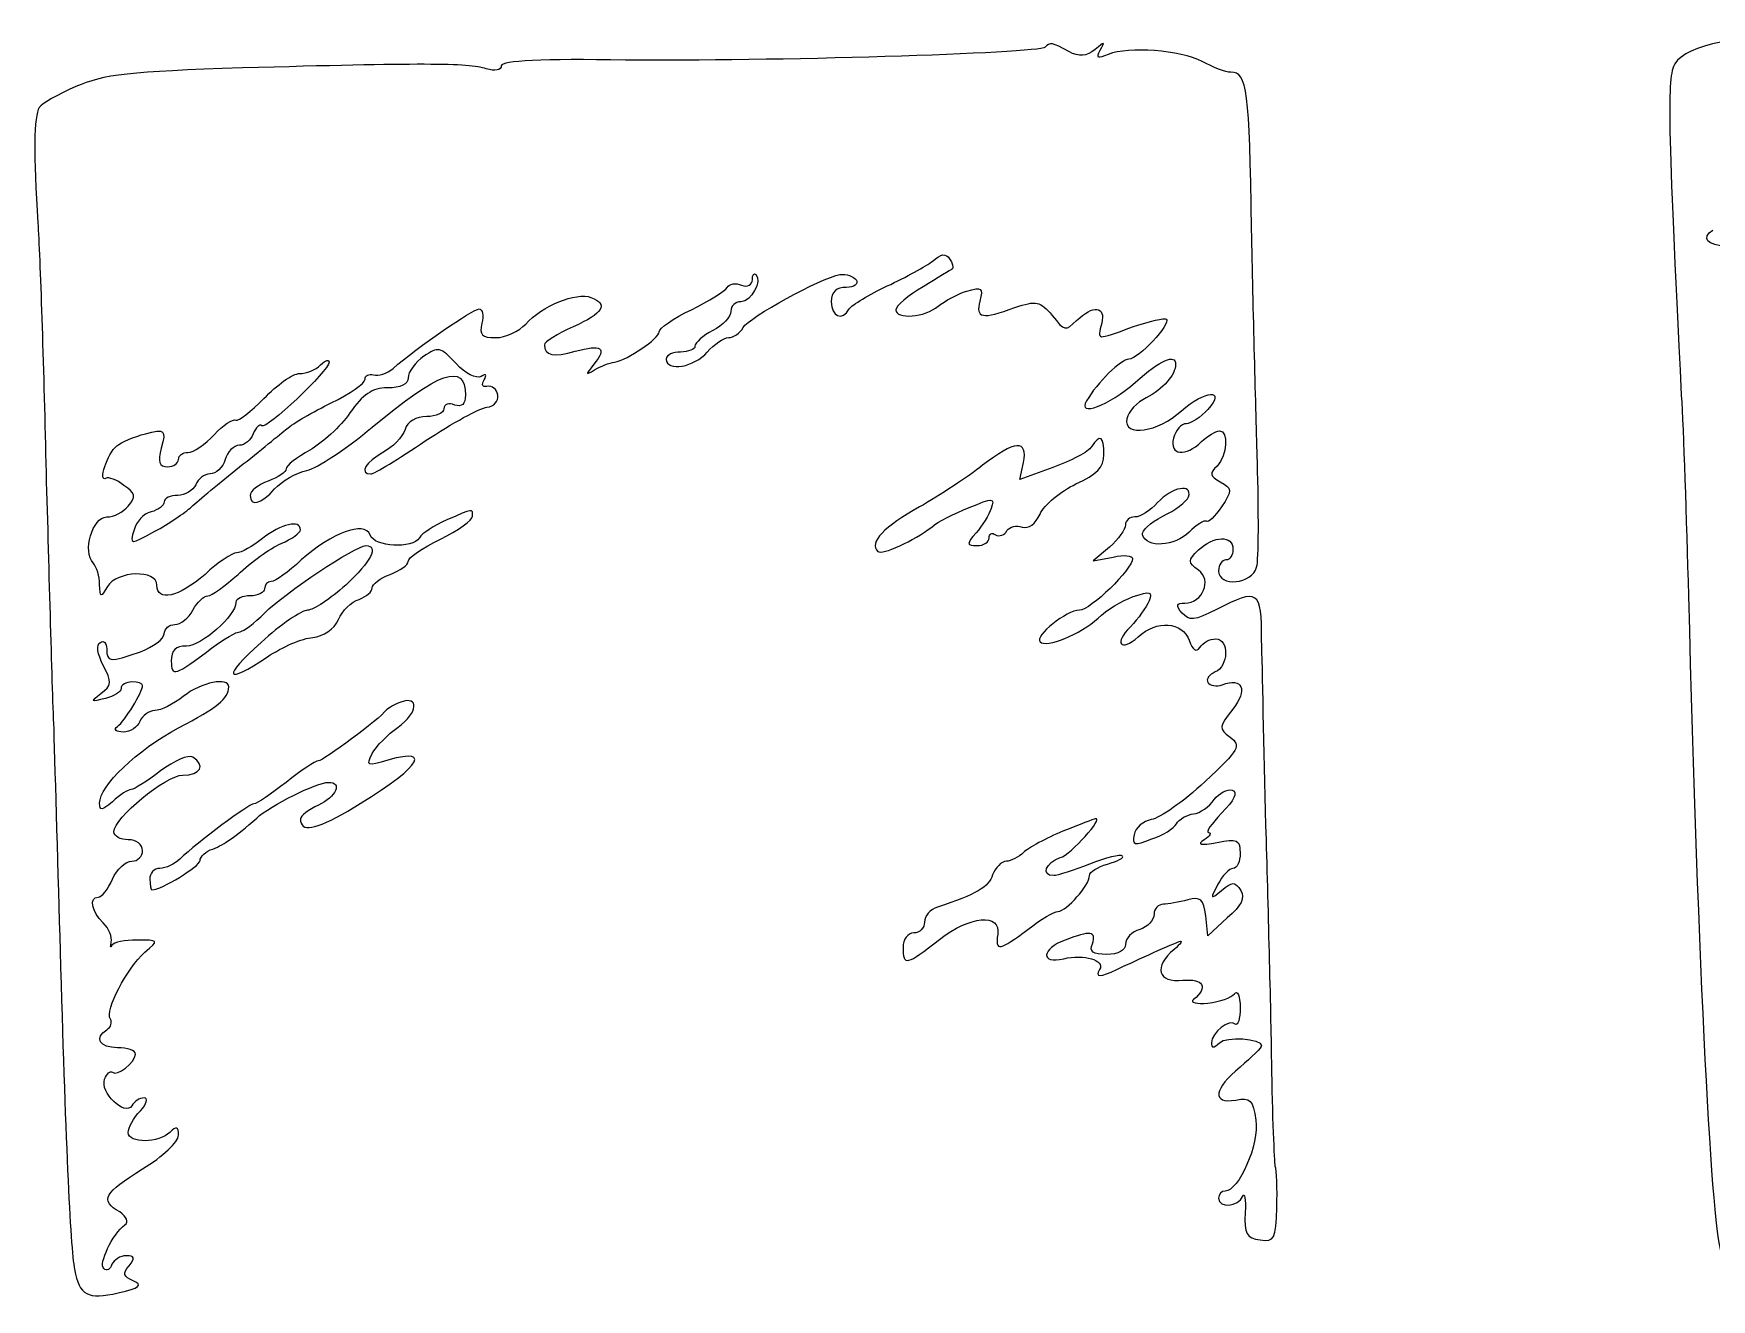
# Model space of a CAD drawing. Extents: x 0 to 69.4, y 0 to 30.3.
# Drawn here: x 38.749 to 42.81, y 8.001 to 11.065 of the extents above; entities that cross this region are included whole.
import ezdxf

# ---------------------------------------------------------------- set-up
doc = ezdxf.new("R2010")
doc.units = 0
doc.header["$MEASUREMENT"] = 0
doc.layers.get('0').update_dxf_attribs({"linetype": 'CONTINUOUS'})

msp = doc.modelspace()

# ---------------------------------------------------------------- linework, layer by layer
at = {"color": 0, "linetype": 'CONTINUOUS'}
for p, q in [((41.1972, 11.0317), (41.1972, 11.0317)), ((39.6939, 10.2835), (39.6939, 10.2835)), ((41.31, 10.0648), (41.31, 10.0648)), ((41.1364, 9.98497), (41.1451, 10.0266)), ((41.2163, 10.0145), (41.1364, 9.98497)), ((39.7494, 9.88775), (39.7494, 9.88775)), ((41.3535, 9.82178), (41.3135, 9.78879)), ((41.3135, 9.78879), (41.3621, 9.79747)), ((39.6383, 9.44683), (39.6383, 9.44683)), ((41.2406, 9.13439), (41.2406, 9.13439)), ((41.5913, 8.88092), (41.586, 8.92953)), ((41.6381, 8.92432), (41.5913, 8.88092))]:
    msp.add_line(p, q, dxfattribs=at)
for points in [[(41.3308, 11.0248), (41.3431, 11.0456), (41.3413, 11.0456), (41.3187, 11.0265)], [(43.0407, 11.056), (42.8844, 11.0647), (42.749, 11.0369), (42.7212, 10.9918)], [(40.1817, 11.0005), (39.9821, 11.004), (39.8814, 10.9987), (39.8814, 10.9866)], [(41.1972, 11.0317), (41.1833, 11.0161), (40.5185, 10.997), (40.1817, 11.0005)], [(41.2544, 11.0213), (41.2146, 11.0439), (41.2093, 11.0439), (41.1972, 11.0317)], [(41.3187, 11.0265), (41.2961, 11.0092), (41.2806, 11.0074), (41.2544, 11.0213)], [(41.35, 11.0144), (41.3239, 11.0022), (41.3204, 11.0057), (41.3308, 11.0248)], [(41.5774, 10.997), (41.5236, 11.0248), (41.4003, 11.0335), (41.35, 11.0144)], [(39.2547, 10.9814), (38.9821, 10.9727), (38.9179, 10.9658), (38.8519, 10.9362)], [(39.8449, 10.9797), (39.8015, 10.9935), (39.6851, 10.9935), (39.2547, 10.9814)], [(39.8814, 10.9866), (39.8814, 10.9762), (39.8657, 10.9727), (39.8449, 10.9797)], [(41.6468, 10.971), (41.6346, 10.971), (41.6033, 10.9831), (41.5774, 10.997)], [(41.6971, 10.5908), (41.6919, 10.9276), (41.6867, 10.971), (41.6468, 10.971)], [(42.7212, 10.9918), (42.7022, 10.9588), (42.7039, 10.8529), (42.7369, 10.1898)], [(38.8519, 10.9362), (38.8068, 10.9172), (38.7686, 10.8946), (38.7633, 10.8859)], [(38.7633, 10.8859), (38.7494, 10.8651), (38.7494, 10.7713), (38.7599, 10.6064)], [(38.7599, 10.6064), (38.7651, 10.5248), (38.7737, 10.2644), (38.779, 10.0249)], [(41.711, 10.0284), (41.7075, 10.1499), (41.7006, 10.4033), (41.6971, 10.5908)], [(42.8481, 10.5492), (42.7994, 10.5526), (42.7837, 10.57), (42.8133, 10.5891)], [(40.9264, 10.5144), (40.9454, 10.5318), (40.9576, 10.5335), (40.9663, 10.5196)], [(40.9663, 10.5196), (40.9732, 10.5092), (40.975, 10.4988), (40.9732, 10.4953)], [(40.4976, 10.4814), (40.5132, 10.4658), (40.4854, 10.4155), (40.4611, 10.4155)], [(40.4664, 10.353), (40.4819, 10.379), (40.6538, 10.4728), (40.7007, 10.4814)], [(40.4889, 10.4693), (40.4889, 10.4814), (40.4924, 10.4867), (40.4976, 10.4814)], [(40.7007, 10.4814), (40.7163, 10.4832), (40.7336, 10.478), (40.7406, 10.4676)], [(40.8153, 10.4537), (40.8604, 10.4745), (40.909, 10.5023), (40.9264, 10.5144)], [(40.9732, 10.4953), (40.9697, 10.4936), (40.9368, 10.4728), (40.9021, 10.4519)], [(39.9404, 10.3617), (39.9786, 10.4051), (40.0636, 10.4398), (40.0983, 10.4259)], [(40.3414, 10.3964), (40.3831, 10.4172), (40.4229, 10.4415), (40.4282, 10.4502)], [(40.4282, 10.4502), (40.4333, 10.4589), (40.449, 10.4623), (40.4629, 10.4554)], [(40.4629, 10.4554), (40.4768, 10.4502), (40.4889, 10.4571), (40.4889, 10.4693)], [(40.7163, 10.4502), (40.6919, 10.4502), (40.6799, 10.4398), (40.6799, 10.4155)], [(40.7406, 10.4676), (40.7458, 10.4589), (40.7354, 10.4502), (40.7163, 10.4502)], [(40.7232, 10.3981), (40.7301, 10.4085), (40.7718, 10.4328), (40.8153, 10.4537)], [(40.9021, 10.4519), (40.8656, 10.4311), (40.8361, 10.4051), (40.8361, 10.3964)], [(40.9385, 10.4051), (40.9542, 10.4172), (40.9854, 10.4346), (41.0079, 10.4415)], [(41.0079, 10.4415), (41.0444, 10.4519), (41.0479, 10.4502), (41.0392, 10.4172)], [(39.6193, 10.254), (39.6782, 10.3061), (39.8136, 10.3981), (39.8275, 10.3981)], [(39.8275, 10.3981), (39.8362, 10.3981), (39.8397, 10.3825), (39.8344, 10.3634)], [(40.0983, 10.4259), (40.1417, 10.4103), (40.1278, 10.3877), (40.055, 10.3547)], [(40.2632, 10.3426), (40.2632, 10.3512), (40.2979, 10.3755), (40.3414, 10.3964)], [(40.4611, 10.4155), (40.4472, 10.4155), (40.4368, 10.4051), (40.4368, 10.3929)], [(40.6799, 10.4155), (40.6799, 10.379), (40.7058, 10.3686), (40.7232, 10.3981)], [(40.8361, 10.3964), (40.8361, 10.3721), (40.9072, 10.3773), (40.9385, 10.4051)], [(41.0392, 10.4172), (41.0288, 10.3755), (41.0444, 10.3721), (41.1243, 10.4016)], [(41.1243, 10.4016), (41.1764, 10.4189), (41.185, 10.4172), (41.2146, 10.3825)], [(41.2736, 10.3703), (41.3135, 10.4085), (41.3447, 10.4051), (41.3343, 10.3634)], [(39.8344, 10.3634), (39.8275, 10.3356), (39.8344, 10.3287), (39.8675, 10.3287)], [(39.8675, 10.3287), (39.8918, 10.3287), (39.9247, 10.3443), (39.9404, 10.3617)], [(40.055, 10.3547), (40.0168, 10.3373), (39.9856, 10.3183), (39.9856, 10.3113)], [(40.4368, 10.3929), (40.4368, 10.379), (40.4178, 10.3582), (40.3935, 10.346)], [(41.2146, 10.3825), (41.244, 10.3443), (41.2475, 10.3443), (41.2736, 10.3703)], [(41.3343, 10.3634), (41.3239, 10.3217), (41.3187, 10.3217), (41.409, 10.3547)], [(41.4906, 10.3738), (41.5028, 10.3617), (41.4229, 10.2766), (41.4003, 10.2766)], [(41.409, 10.3547), (41.4507, 10.3686), (41.4871, 10.3773), (41.4906, 10.3738)], [(40.1556, 10.2696), (40.1868, 10.2748), (40.2632, 10.3269), (40.2632, 10.3426)], [(40.3935, 10.346), (40.3692, 10.3339), (40.35, 10.3165), (40.35, 10.3078)], [(40.3796, 10.2939), (40.3969, 10.313), (40.4194, 10.3287), (40.4317, 10.3287)], [(40.4317, 10.3287), (40.4421, 10.3287), (40.4594, 10.3391), (40.4664, 10.353)], [(39.4439, 10.2627), (39.4561, 10.2748), (39.4647, 10.2766), (39.4647, 10.2696)], [(39.6939, 10.2835), (39.6731, 10.2696), (39.6557, 10.2453), (39.6557, 10.2314)], [(39.7719, 10.2662), (39.7338, 10.3061), (39.7286, 10.3078), (39.6939, 10.2835)], [(39.9856, 10.3113), (39.9856, 10.2853), (40.0081, 10.2801), (40.0601, 10.2957)], [(40.0601, 10.2957), (40.1243, 10.313), (40.1382, 10.3044), (40.1053, 10.2644)], [(40.3153, 10.2939), (40.2963, 10.2939), (40.2806, 10.287), (40.2806, 10.2766)], [(40.2806, 10.2766), (40.2806, 10.2453), (40.35, 10.2575), (40.3796, 10.2939)], [(40.35, 10.3078), (40.35, 10.3009), (40.3344, 10.2939), (40.3153, 10.2939)], [(41.4003, 10.2766), (41.3812, 10.2766), (41.3222, 10.2193), (41.2979, 10.1759)], [(41.416, 10.221), (41.4767, 10.2748), (41.5132, 10.2905), (41.5132, 10.2644)], [(39.4647, 10.2696), (39.4647, 10.2488), (39.3119, 10.1048), (39.3015, 10.1152)], [(39.3068, 10.1811), (39.3381, 10.2141), (39.3763, 10.2419), (39.3936, 10.2419)], [(39.3936, 10.2419), (39.4092, 10.2419), (39.4318, 10.2505), (39.4439, 10.2627)], [(39.5515, 10.228), (39.5515, 10.2367), (39.5603, 10.2419), (39.5724, 10.2384)], [(39.5689, 10.1117), (39.7303, 10.2471), (39.7946, 10.2696), (39.7946, 10.1898)], [(39.5724, 10.2384), (39.5828, 10.2349), (39.6054, 10.2419), (39.6193, 10.254)], [(39.8328, 10.2349), (39.8206, 10.228), (39.7946, 10.2419), (39.7719, 10.2662)], [(39.8397, 10.2262), (39.8467, 10.2401), (39.8449, 10.2419), (39.8328, 10.2349)], [(40.1053, 10.2644), (40.0844, 10.2384), (40.0844, 10.2367), (40.1071, 10.2505)], [(40.1071, 10.2505), (40.121, 10.2592), (40.1435, 10.2679), (40.1556, 10.2696)], [(41.5132, 10.2644), (41.5132, 10.2384), (41.4819, 10.2037), (41.4419, 10.1828)], [(39.47, 10.1707), (39.5151, 10.1933), (39.5515, 10.2176), (39.5515, 10.228)], [(39.6054, 10.2071), (39.5689, 10.2071), (39.5464, 10.1915), (39.5151, 10.1464)], [(39.6557, 10.2314), (39.6557, 10.2158), (39.6383, 10.2071), (39.6054, 10.2071)], [(39.8467, 10.2106), (39.8362, 10.2089), (39.8328, 10.2141), (39.8397, 10.2262)], [(39.8726, 10.1898), (39.871, 10.2037), (39.8588, 10.2141), (39.8467, 10.2106)], [(41.2979, 10.1759), (41.2736, 10.136), (41.3517, 10.1638), (41.416, 10.221)], [(41.5271, 10.1516), (41.5843, 10.2019), (41.6364, 10.2054), (41.5913, 10.1551)], [(39.239, 10.1291), (39.2443, 10.1256), (39.2756, 10.1499), (39.3068, 10.1811)], [(39.3624, 10.1082), (39.3763, 10.1204), (39.4265, 10.1499), (39.47, 10.1707)], [(39.6974, 10.0787), (39.7633, 10.1221), (39.8293, 10.1586), (39.8467, 10.1603)], [(39.7425, 10.1568), (39.7425, 10.1464), (39.7233, 10.1378), (39.7008, 10.1378)], [(39.7685, 10.1655), (39.7546, 10.1725), (39.7425, 10.1673), (39.7425, 10.1568)], [(39.7946, 10.1898), (39.7946, 10.1673), (39.7858, 10.1603), (39.7685, 10.1655)], [(39.8467, 10.1603), (39.864, 10.1621), (39.8744, 10.1742), (39.8726, 10.1898)], [(41.3951, 10.1325), (41.3864, 10.0874), (41.4715, 10.0996), (41.5271, 10.1516)], [(41.4419, 10.1828), (41.4194, 10.1725), (41.3986, 10.1499), (41.3951, 10.1325)], [(41.5913, 10.1551), (41.5739, 10.136), (41.5496, 10.1204), (41.5392, 10.1204)], [(42.7369, 10.1898), (42.7421, 10.1082), (42.749, 9.88949), (42.7543, 9.70378)], [(39.1869, 10.0943), (39.2078, 10.1169), (39.2321, 10.1325), (39.239, 10.1291)], [(39.3015, 10.1152), (39.2964, 10.1204), (39.2876, 10.1117), (39.2807, 10.0961)], [(39.411, 10.0075), (39.4353, 10.0128), (39.5064, 10.0596), (39.5689, 10.1117)], [(39.5151, 10.1464), (39.4925, 10.1134), (39.4474, 10.0735), (39.4179, 10.0562)], [(39.7008, 10.1378), (39.6747, 10.1378), (39.6539, 10.1256), (39.6487, 10.1065)], [(41.5392, 10.1204), (41.5271, 10.1204), (41.5132, 10.1048), (41.5079, 10.0857)], [(38.9508, 10.0666), (38.9612, 10.0753), (38.9925, 10.0891), (39.0203, 10.0961)], [(39.0203, 10.0961), (39.0672, 10.1082), (39.0707, 10.1065), (39.0585, 10.0614)], [(39.1228, 10.0509), (39.1367, 10.0509), (39.1644, 10.07), (39.1869, 10.0943)], [(39.2478, 10.0162), (39.2964, 10.0527), (39.3467, 10.0961), (39.3624, 10.1082)], [(39.2807, 10.0961), (39.2756, 10.0805), (39.2599, 10.0683), (39.2478, 10.0683)], [(39.5654, 9.99886), (39.5742, 9.99886), (39.6332, 10.0353), (39.6974, 10.0787)], [(39.6487, 10.1065), (39.6418, 10.0874), (39.6175, 10.0631), (39.595, 10.0509)], [(41.1451, 10.0266), (41.1556, 10.0822), (41.1243, 10.0805), (41.0461, 10.0197)], [(41.3396, 10.0457), (41.3396, 10.0909), (41.3308, 10.0961), (41.31, 10.0648)], [(41.5079, 10.0857), (41.4975, 10.044), (41.5375, 10.0388), (41.5756, 10.077)], [(41.5756, 10.077), (41.5913, 10.0909), (41.6103, 10.103), (41.619, 10.103)], [(41.619, 10.103), (41.6415, 10.103), (41.6381, 10.044), (41.6137, 10.018)], [(38.9249, 9.98844), (38.904, 9.97629), (38.9283, 10.0492), (38.9508, 10.0666)], [(39.0585, 10.0614), (39.0499, 10.0284), (39.0533, 10.0162), (39.0742, 10.0162)], [(39.0742, 10.0162), (39.0881, 10.0162), (39.1001, 10.0249), (39.1001, 10.0336)], [(39.1001, 10.0336), (39.1001, 10.044), (39.1106, 10.0509), (39.1228, 10.0509)], [(39.2131, 10.0336), (39.2078, 10.0145), (39.1904, 9.99886), (39.1765, 9.99886)], [(39.2478, 10.0683), (39.2339, 10.0683), (39.2182, 10.0527), (39.2131, 10.0336)], [(39.4179, 10.0562), (39.3867, 10.0388), (39.3606, 10.0197), (39.3606, 10.011)], [(39.595, 10.0509), (39.5533, 10.0284), (39.536, 9.99886), (39.5654, 9.99886)], [(41.31, 10.0648), (41.3031, 10.0527), (41.2597, 10.0301), (41.2163, 10.0145)], [(41.2718, 9.97456), (41.3222, 9.99713), (41.3396, 10.0145), (41.3396, 10.0457)], [(38.779, 10.0249), (38.786, 9.78706), (38.7929, 9.49718), (38.7981, 9.3826)], [(38.9682, 9.97108), (38.9508, 9.98497), (38.93, 9.99192), (38.9249, 9.98844)], [(39.1314, 9.919), (39.1487, 9.93463), (39.2008, 9.97803), (39.2478, 10.0162)], [(39.1765, 9.99886), (39.1626, 9.99886), (39.1471, 9.98671), (39.1418, 9.97282)], [(39.3606, 10.011), (39.3606, 10.0041), (39.3415, 9.99018), (39.3172, 9.9815)], [(39.3328, 9.9624), (39.3501, 9.9815), (39.3849, 10.0023), (39.411, 10.0075)], [(41.0461, 10.0197), (41.0114, 9.99192), (40.9419, 9.94678), (40.8933, 9.919)], [(41.6137, 10.018), (41.5947, 10.0006), (41.5964, 9.99365), (41.6207, 9.97976)], [(41.7093, 9.77317), (41.7144, 9.79226), (41.7144, 9.90685), (41.711, 10.0284)], [(38.9786, 9.92074), (38.9978, 9.94331), (38.996, 9.95199), (38.9682, 9.97108)], [(39.1418, 9.97282), (39.1349, 9.95893), (39.1158, 9.94678), (39.0985, 9.94678)], [(39.3172, 9.9815), (39.2929, 9.97282), (39.2737, 9.95719), (39.2737, 9.94678)], [(39.2737, 9.94678), (39.2737, 9.919), (39.2999, 9.92594), (39.3328, 9.9624)], [(41.185, 9.90164), (41.1954, 9.92421), (41.2354, 9.95719), (41.2718, 9.97456)], [(41.5443, 9.94331), (41.5547, 9.97629), (41.5044, 9.96761), (41.4697, 9.92942)], [(41.6207, 9.97976), (41.6503, 9.96414), (41.6503, 9.95893), (41.6242, 9.919)], [(38.9265, 9.89469), (38.9439, 9.89469), (38.9665, 9.90685), (38.9786, 9.92074)], [(39.0654, 9.93115), (39.0654, 9.92247), (39.0515, 9.91206), (39.0342, 9.90685)], [(39.0429, 9.85997), (39.0758, 9.87733), (39.1158, 9.90511), (39.1314, 9.919)], [(39.0985, 9.94678), (39.0811, 9.94678), (39.0654, 9.93983), (39.0654, 9.93115)], [(39.8119, 9.89643), (39.8119, 9.91553), (39.8154, 9.91553), (39.7494, 9.88775)], [(40.8933, 9.919), (40.8083, 9.87213), (40.7701, 9.83219), (40.7926, 9.81136)], [(40.9229, 9.87039), (40.9368, 9.88254), (40.9785, 9.90338), (41.0132, 9.91726)], [(41.0132, 9.91726), (41.0722, 9.94157), (41.0757, 9.94157), (41.0669, 9.91553)], [(41.0669, 9.91553), (41.0618, 9.8999), (41.0444, 9.87213), (41.0306, 9.8565)], [(41.4697, 9.92942), (41.4524, 9.91032), (41.4281, 9.89469), (41.4142, 9.89469)], [(41.4819, 9.89643), (41.5114, 9.91032), (41.541, 9.93289), (41.5443, 9.94331)], [(41.6242, 9.919), (41.6086, 9.89643), (41.5913, 9.87907), (41.5878, 9.88428)], [(38.8936, 9.78358), (38.8675, 9.80963), (38.8918, 9.89469), (38.9265, 9.89469)], [(39.0342, 9.90685), (39.0151, 9.90338), (38.9978, 9.88254), (38.9925, 9.86344)], [(39.3953, 9.86344), (39.3953, 9.88949), (39.3485, 9.87733), (39.3033, 9.84261)], [(39.5638, 9.85129), (39.5499, 9.88601), (39.4717, 9.8565), (39.3971, 9.79053)], [(39.7494, 9.88775), (39.7182, 9.87386), (39.6886, 9.85476), (39.6835, 9.84435)], [(39.7338, 9.84088), (39.7772, 9.86171), (39.8119, 9.88775), (39.8119, 9.89643)], [(40.7926, 9.81136), (40.8014, 9.80094), (40.8812, 9.8374), (40.9229, 9.87039)], [(41.1051, 9.86171), (41.1121, 9.87039), (41.1278, 9.8756), (41.1417, 9.87039)], [(41.1417, 9.87039), (41.1572, 9.86518), (41.1746, 9.87733), (41.185, 9.90164)], [(41.3917, 9.8756), (41.3917, 9.86518), (41.3743, 9.84088), (41.3535, 9.82178)], [(41.4142, 9.89469), (41.4021, 9.89469), (41.3917, 9.88601), (41.3917, 9.8756)], [(41.4333, 9.85129), (41.4299, 9.86171), (41.4524, 9.88081), (41.4819, 9.89643)], [(41.5878, 9.88428), (41.5825, 9.88775), (41.5635, 9.8756), (41.5461, 9.85824)], [(38.9925, 9.86344), (38.9821, 9.82699), (38.9821, 9.82699), (39.0429, 9.85997)], [(39.3033, 9.84261), (39.279, 9.82351), (39.2513, 9.80789), (39.2408, 9.80789)], [(39.2443, 9.75581), (39.2756, 9.78532), (39.3207, 9.81831), (39.3485, 9.83046)], [(39.3485, 9.83046), (39.3744, 9.84088), (39.3953, 9.8565), (39.3953, 9.86344)], [(39.6835, 9.84435), (39.6661, 9.81657), (39.5742, 9.82178), (39.5638, 9.85129)], [(39.6557, 9.78706), (39.6557, 9.79574), (39.6904, 9.82004), (39.7338, 9.84088)], [(41.0306, 9.8565), (41.0062, 9.82872), (41.0079, 9.82525), (41.0322, 9.82525)], [(41.0322, 9.82525), (41.0496, 9.82525), (41.0618, 9.83393), (41.0618, 9.84435)], [(41.0618, 9.84435), (41.0618, 9.85303), (41.0687, 9.85824), (41.0774, 9.85129)], [(41.0774, 9.85129), (41.0861, 9.84608), (41.1, 9.85129), (41.1051, 9.86171)], [(41.5461, 9.85824), (41.5114, 9.82351), (41.4419, 9.81831), (41.4333, 9.85129)], [(41.5686, 9.81483), (41.6051, 9.84956), (41.6519, 9.85129), (41.6519, 9.81657)], [(39.2408, 9.80789), (39.2304, 9.80789), (39.1957, 9.78532), (39.1644, 9.75581)], [(39.3085, 9.66211), (39.3571, 9.71067), (39.529, 9.82525), (39.5533, 9.82525)], [(39.3971, 9.79053), (39.3658, 9.76101), (39.3346, 9.73844), (39.3242, 9.73844)], [(39.5533, 9.82525), (39.5862, 9.82525), (39.5672, 9.78706), (39.5047, 9.72976)], [(39.6124, 9.75581), (39.6367, 9.76449), (39.6557, 9.77838), (39.6557, 9.78706)], [(41.409, 9.794), (41.409, 9.76796), (41.3065, 9.66906), (41.2806, 9.66906)], [(41.3621, 9.79747), (41.3882, 9.80442), (41.409, 9.80094), (41.409, 9.794)], [(41.5686, 9.76622), (41.5426, 9.78532), (41.5426, 9.78879), (41.5686, 9.81483)], [(41.6346, 9.79053), (41.626, 9.79053), (41.6172, 9.77838), (41.6172, 9.76449)], [(41.6519, 9.81657), (41.6519, 9.80268), (41.645, 9.79053), (41.6346, 9.79053)], [(38.9092, 9.7315), (38.9092, 9.7506), (38.9022, 9.77317), (38.8936, 9.78358)], [(39.0481, 9.72976), (39.0481, 9.76796), (38.9508, 9.76449), (38.9283, 9.72629)], [(39.1644, 9.75581), (39.1001, 9.70031), (39.0481, 9.68815), (39.0481, 9.72976)], [(39.1714, 9.70378), (39.18, 9.70378), (39.2131, 9.72803), (39.2443, 9.75581)], [(39.5689, 9.72282), (39.5689, 9.7315), (39.5881, 9.74713), (39.6124, 9.75581)], [(41.5357, 9.68642), (41.579, 9.68642), (41.6017, 9.74192), (41.5686, 9.76622)], [(41.6172, 9.76449), (41.6172, 9.72456), (41.6989, 9.7315), (41.7093, 9.77317)], [(38.9283, 9.72629), (38.911, 9.69857), (38.911, 9.69857), (38.9092, 9.7315)], [(39.3085, 9.72108), (39.3085, 9.7124), (39.2929, 9.70378), (39.2737, 9.70378)], [(39.3242, 9.73844), (39.3154, 9.73844), (39.3085, 9.7315), (39.3085, 9.72108)], [(39.5047, 9.72976), (39.4682, 9.69683), (39.4265, 9.66906), (39.4126, 9.66906)], [(39.5376, 9.6951), (39.555, 9.70204), (39.5689, 9.71414), (39.5689, 9.72282)], [(41.4107, 9.70204), (41.4524, 9.71588), (41.4576, 9.71414), (41.4489, 9.69163)], [(41.7214, 9.59614), (41.7214, 9.71761), (41.7128, 9.72282), (41.6121, 9.67079)], [(39.0915, 9.63433), (39.1054, 9.63433), (39.1244, 9.64996), (39.1349, 9.66906)], [(39.239, 9.68815), (39.239, 9.65517), (39.1557, 9.58225), (39.1193, 9.58225)], [(39.1349, 9.66906), (39.1453, 9.68815), (39.161, 9.70378), (39.1714, 9.70378)], [(39.2737, 9.70378), (39.2547, 9.70378), (39.239, 9.69683), (39.239, 9.68815)], [(39.4126, 9.66906), (39.3987, 9.66906), (39.3467, 9.63433), (39.2999, 9.59093)], [(39.4874, 9.64649), (39.496, 9.66732), (39.5186, 9.68989), (39.5376, 9.6951)], [(41.2806, 9.66906), (41.2493, 9.66906), (41.1711, 9.60656), (41.185, 9.59267)], [(41.3257, 9.64996), (41.3447, 9.66906), (41.3829, 9.69163), (41.4107, 9.70204)], [(41.4489, 9.69163), (41.4419, 9.676), (41.4229, 9.64822), (41.4038, 9.62913)], [(41.5288, 9.66211), (41.5132, 9.68121), (41.5149, 9.68642), (41.5357, 9.68642)], [(41.6121, 9.67079), (41.5582, 9.64301), (41.5461, 9.64301), (41.5288, 9.66211)], [(42.7543, 9.70378), (42.7768, 8.80453), (42.8115, 8.14144), (42.8342, 8.11367)], [(39.0654, 9.61176), (39.0654, 9.62392), (39.0776, 9.63433), (39.0915, 9.63433)], [(39.2494, 9.61697), (39.2564, 9.61697), (39.2842, 9.63781), (39.3085, 9.66211)], [(39.4249, 9.60308), (39.4508, 9.60656), (39.4769, 9.62218), (39.4874, 9.64649)], [(41.185, 9.59267), (41.2007, 9.57704), (41.2822, 9.61003), (41.3257, 9.64996)], [(41.4038, 9.62913), (41.3639, 9.58919), (41.3794, 9.56663), (41.4229, 9.60482)], [(41.4229, 9.60482), (41.4681, 9.64649), (41.5288, 9.64128), (41.5461, 9.59614)], [(38.9179, 9.53538), (38.904, 9.56315), (38.9006, 9.58572), (38.911, 9.59093)], [(38.911, 9.59093), (38.9196, 9.59788), (38.9265, 9.58919), (38.9265, 9.57531)], [(39.0082, 9.56836), (39.0394, 9.58051), (39.0654, 9.59961), (39.0654, 9.61176)], [(39.18, 9.57704), (39.2096, 9.59961), (39.2408, 9.61697), (39.2494, 9.61697)], [(39.2999, 9.59093), (39.2043, 9.50586), (39.2131, 9.48676), (39.3154, 9.55621)], [(39.3154, 9.55621), (39.3519, 9.58051), (39.4006, 9.60135), (39.4249, 9.60308)], [(41.5461, 9.59614), (41.5547, 9.57183), (41.5635, 9.56663), (41.5721, 9.57878)], [(41.5721, 9.57878), (41.579, 9.59093), (41.5964, 9.59961), (41.6103, 9.59961)], [(41.6103, 9.59961), (41.6433, 9.59961), (41.6415, 9.5319), (41.6086, 9.51975)], [(41.7318, 9.14828), (41.7267, 9.33399), (41.7232, 9.53538), (41.7214, 9.59614)], [(38.9265, 9.57531), (38.9265, 9.54232), (38.9335, 9.54232), (39.0082, 9.56836)], [(39.1193, 9.58225), (39.0932, 9.58225), (39.0828, 9.57183), (39.0828, 9.54579)], [(39.0828, 9.54579), (39.0828, 9.5076), (39.0915, 9.50933), (39.18, 9.57704)], [(38.9126, 9.46767), (38.9388, 9.48676), (38.9388, 9.49544), (38.9179, 9.53538)], [(39.2217, 9.48329), (39.2217, 9.5076), (39.1557, 9.49544), (39.1124, 9.46072)], [(41.6086, 9.51975), (41.5947, 9.51281), (41.586, 9.50239), (41.5913, 9.49371)], [(41.626, 9.4885), (41.6746, 9.5076), (41.6885, 9.47635), (41.6519, 9.42947)], [(38.9231, 9.45551), (38.8867, 9.44683), (38.8867, 9.44683), (38.9126, 9.46767)], [(38.9612, 9.47982), (38.9612, 9.47114), (38.9439, 9.46072), (38.9231, 9.45551)], [(38.9526, 9.38781), (38.97, 9.39996), (39.0133, 9.47114), (39.0133, 9.48676)], [(38.9874, 9.49544), (38.9735, 9.49544), (38.9612, 9.4885), (38.9612, 9.47982)], [(39.0133, 9.48676), (39.0133, 9.49197), (39.0013, 9.49544), (38.9874, 9.49544)], [(39.1001, 9.38433), (39.1939, 9.43294), (39.2217, 9.45551), (39.2217, 9.48329)], [(39.6314, 9.38607), (39.68, 9.42079), (39.6835, 9.46246), (39.6383, 9.44683)], [(41.5913, 9.49371), (41.5964, 9.48676), (41.6121, 9.48329), (41.626, 9.4885)], [(39.0429, 9.426), (39.029, 9.426), (39.0133, 9.41385), (39.0064, 9.39996)], [(39.1124, 9.46072), (39.0881, 9.44163), (39.0568, 9.426), (39.0429, 9.426)], [(39.6036, 9.42774), (39.5862, 9.40517), (39.4508, 9.30447), (39.4388, 9.30447)], [(39.6383, 9.44683), (39.6244, 9.44163), (39.6089, 9.43294), (39.6036, 9.42774)], [(41.6519, 9.42947), (41.6172, 9.38607), (41.6172, 9.3826), (41.645, 9.36176)], [(38.7981, 9.3826), (38.8015, 9.26801), (38.8085, 9.02675), (38.8138, 8.84446)], [(38.9092, 9.2021), (38.9092, 9.24371), (38.9994, 9.33051), (39.1001, 9.38433)], [(38.9665, 9.37392), (38.9492, 9.37392), (38.9422, 9.38086), (38.9526, 9.38781)], [(39.0064, 9.39996), (39.0013, 9.38607), (38.9839, 9.37392), (38.9665, 9.37392)], [(39.5689, 9.32183), (39.5776, 9.33919), (39.6071, 9.36871), (39.6314, 9.38607)], [(39.5099, 9.183), (39.6782, 9.2819), (39.7233, 9.33919), (39.6071, 9.30621)], [(41.645, 9.36176), (41.6728, 9.34093), (41.6676, 9.33225), (41.5843, 9.25413)], [(39.1349, 9.31315), (39.1244, 9.3201), (39.0897, 9.30447), (39.0568, 9.28017)], [(39.1106, 9.26975), (39.154, 9.26975), (39.1661, 9.29406), (39.1349, 9.31315)], [(39.4388, 9.30447), (39.4318, 9.30447), (39.3971, 9.2819), (39.3606, 9.25239)], [(39.6071, 9.30621), (39.5568, 9.29058), (39.5533, 9.29232), (39.5689, 9.32183)], [(38.9439, 9.13265), (38.9439, 9.16564), (39.0689, 9.26975), (39.1106, 9.26975)], [(39.0568, 9.28017), (39.0256, 9.25586), (38.9925, 9.23503), (38.9856, 9.23503)], [(38.9856, 9.23503), (38.9786, 9.23503), (38.9578, 9.22293), (38.9404, 9.20557)], [(39.3606, 9.25239), (39.3242, 9.22467), (39.2894, 9.20036), (39.2825, 9.20036)], [(39.2894, 9.16564), (39.3224, 9.19689), (39.4353, 9.25239), (39.4631, 9.25239)], [(39.4631, 9.25239), (39.4978, 9.25239), (39.4821, 9.21772), (39.4388, 9.19689)], [(41.5843, 9.25413), (41.5322, 9.20557), (41.475, 9.16564), (41.4542, 9.16217)], [(41.6068, 9.21078), (41.619, 9.2264), (41.6381, 9.23676), (41.6503, 9.23329)], [(41.6503, 9.23329), (41.6642, 9.22814), (41.6554, 9.20904), (41.6242, 9.17779)], [(38.9404, 9.20557), (38.9144, 9.183), (38.9092, 9.183), (38.9092, 9.2021)], [(39.2825, 9.20036), (39.2703, 9.20036), (39.1471, 9.10835), (39.1036, 9.06668)], [(39.4388, 9.19689), (39.4144, 9.18647), (39.3953, 9.17085), (39.3953, 9.1639)], [(39.3953, 9.1639), (39.3953, 9.13092), (39.43, 9.13613), (39.5099, 9.183)], [(41.5565, 9.17606), (41.5721, 9.17779), (41.5947, 9.19342), (41.6068, 9.21078)], [(41.6242, 9.17779), (41.5999, 9.15175), (41.5843, 9.13092), (41.5929, 9.13092)], [(39.1835, 9.09099), (39.2131, 9.10314), (39.2356, 9.11876), (39.2894, 9.16564)], [(41.2336, 9.07015), (41.2597, 9.0771), (41.3413, 9.16911), (41.3187, 9.1639)], [(41.3187, 9.1639), (41.3153, 9.1639), (41.2806, 9.15001), (41.2406, 9.13439)], [(41.4542, 9.16217), (41.435, 9.15869), (41.416, 9.14307), (41.4125, 9.12571)], [(41.4558, 9.11529), (41.4819, 9.12397), (41.5097, 9.14133), (41.5149, 9.15175)], [(41.5149, 9.15175), (41.5218, 9.1639), (41.541, 9.17432), (41.5565, 9.17606)], [(41.7457, 8.57542), (41.744, 8.70389), (41.7371, 8.96251), (41.7318, 9.14828)], [(38.9786, 9.11356), (38.9596, 9.11356), (38.9439, 9.12224), (38.9439, 9.13265)], [(39.0133, 9.08751), (39.0133, 9.1014), (38.9978, 9.11356), (38.9786, 9.11356)], [(41.2406, 9.13439), (41.2007, 9.11703), (41.1572, 9.09446), (41.1451, 9.08231)], [(41.4125, 9.12571), (41.4072, 9.09967), (41.4125, 9.09793), (41.4558, 9.11529)], [(41.5825, 9.11356), (41.5635, 9.1014), (41.5721, 9.09967), (41.6137, 9.10661)], [(41.5929, 9.13092), (41.6017, 9.13092), (41.5964, 9.12224), (41.5825, 9.11356)], [(41.6137, 9.10661), (41.6624, 9.11703), (41.6693, 9.11356), (41.6693, 9.08057)], [(38.9404, 9.01807), (38.9508, 9.04238), (38.9717, 9.06147), (38.9874, 9.06147)], [(38.9874, 9.06147), (39.0013, 9.06147), (39.0133, 9.07363), (39.0133, 9.08751)], [(39.036, 8.99203), (39.0585, 8.99203), (39.1522, 9.04932), (39.1522, 9.06321)], [(39.1036, 9.06668), (39.0915, 9.05453), (39.0689, 9.04411), (39.055, 9.04411)], [(39.1522, 9.06321), (39.1522, 9.07189), (39.1661, 9.08578), (39.1835, 9.09099)], [(41.1035, 9.06147), (41.0913, 9.06147), (41.0774, 9.04585), (41.0704, 9.02849)], [(41.1451, 9.08231), (41.1347, 9.07189), (41.1139, 9.06147), (41.1035, 9.06147)], [(41.2181, 9.02675), (41.1868, 9.02675), (41.1989, 9.058), (41.2336, 9.07015)], [(41.3847, 9.07363), (41.3794, 9.07883), (41.3447, 9.07015), (41.3049, 9.05453)], [(41.3482, 9.05453), (41.3725, 9.06147), (41.3899, 9.07015), (41.3847, 9.07363)], [(41.6693, 9.08057), (41.6693, 9.06147), (41.6624, 9.04411), (41.6519, 9.04411)], [(38.9057, 8.97467), (38.9144, 8.97467), (38.93, 8.99376), (38.9404, 9.01807)], [(39.055, 9.04411), (39.0411, 9.04411), (39.0307, 9.03196), (39.0307, 9.01807)], [(39.0307, 9.01807), (39.0307, 9.00418), (39.0342, 8.99203), (39.036, 8.99203)], [(41.0704, 9.02849), (41.0618, 8.99897), (41.0306, 8.98161), (40.9368, 8.95036)], [(41.3049, 9.05453), (41.2667, 9.0389), (41.2267, 9.02675), (41.2181, 9.02675)], [(41.2285, 8.93994), (41.2493, 8.93994), (41.3049, 9.00418), (41.3049, 9.02675)], [(41.3049, 9.02675), (41.3049, 9.03543), (41.3239, 9.04758), (41.3482, 9.05453)], [(41.6519, 9.04411), (41.6433, 9.04411), (41.626, 9.02675), (41.6156, 9.00592)], [(38.9179, 8.91217), (38.8901, 8.93994), (38.8832, 8.97467), (38.9057, 8.97467)], [(41.586, 8.92953), (41.5808, 8.96946), (41.5739, 8.9764), (41.5426, 8.96772)], [(41.6156, 9.00592), (41.5964, 8.96946), (41.5964, 8.96772), (41.6242, 8.99029)], [(41.6242, 8.99029), (41.6503, 9.01286), (41.6572, 9.01286), (41.6711, 8.99029)], [(41.6711, 8.99029), (41.6815, 8.97293), (41.6728, 8.95383), (41.6381, 8.92432)], [(40.9368, 8.95036), (40.9194, 8.94515), (40.9056, 8.92953), (40.9056, 8.9139)], [(40.9419, 8.87224), (41.0149, 8.92953), (41.0913, 8.93647), (41.0826, 8.88439)], [(41.1556, 8.89654), (41.1868, 8.92085), (41.2197, 8.93994), (41.2285, 8.93994)], [(41.4611, 8.933), (41.4611, 8.91911), (41.4454, 8.90175), (41.4264, 8.89654)], [(41.4836, 8.95731), (41.4715, 8.95731), (41.4611, 8.94689), (41.4611, 8.933)], [(41.5426, 8.96772), (41.5218, 8.96251), (41.494, 8.95731), (41.4836, 8.95731)], [(38.9369, 8.86529), (38.9404, 8.87744), (38.9318, 8.89828), (38.9179, 8.91217)], [(40.9056, 8.9139), (40.9056, 8.90001), (40.8933, 8.88786), (40.8794, 8.88786)], [(41.0826, 8.88439), (41.0757, 8.84272), (41.0878, 8.84446), (41.1556, 8.89654)], [(41.3118, 8.86182), (41.3222, 8.89133), (41.3065, 8.89481), (41.2458, 8.8705)], [(41.4264, 8.89654), (41.4072, 8.89133), (41.3917, 8.87397), (41.3917, 8.86008)], [(38.9388, 8.85835), (38.9353, 8.84967), (38.9353, 8.85314), (38.9369, 8.86529)], [(38.9994, 8.8705), (38.97, 8.8705), (38.9439, 8.86529), (38.9388, 8.85835)], [(39.0186, 8.84099), (39.0533, 8.8705), (39.0533, 8.8705), (38.9994, 8.8705)], [(40.8794, 8.88786), (40.8656, 8.88786), (40.8535, 8.87224), (40.8535, 8.85314)], [(40.8535, 8.85314), (40.8535, 8.80626), (40.8621, 8.80974), (40.9419, 8.87224)], [(41.2458, 8.8705), (41.1885, 8.84967), (41.185, 8.81147), (41.2424, 8.82536)], [(41.3465, 8.83578), (41.3135, 8.83578), (41.3031, 8.84272), (41.3118, 8.86182)], [(41.3917, 8.86008), (41.3917, 8.84619), (41.3743, 8.83578), (41.3465, 8.83578)], [(41.3708, 8.79932), (41.4038, 8.81494), (41.494, 8.85661), (41.5218, 8.86703)], [(41.5218, 8.86703), (41.5322, 8.8705), (41.5253, 8.86182), (41.5097, 8.84793)], [(38.8138, 8.84446), (38.8258, 8.40701), (38.8381, 8.12408), (38.8485, 8.07374)], [(38.9353, 8.67958), (38.9214, 8.70042), (38.9751, 8.80279), (39.0186, 8.84099)], [(41.2424, 8.82536), (41.291, 8.83751), (41.3431, 8.82189), (41.3292, 8.79932)], [(41.5097, 8.84793), (41.4593, 8.80626), (41.4697, 8.76633), (41.5306, 8.77328)], [(41.3292, 8.79932), (41.3169, 8.78022), (41.3308, 8.78022), (41.3708, 8.79932)], [(41.5306, 8.77328), (41.5808, 8.77849), (41.5929, 8.75597), (41.5565, 8.72646)], [(41.5913, 8.71778), (41.6207, 8.72125), (41.6485, 8.73167), (41.6554, 8.74035)], [(41.6554, 8.74035), (41.6624, 8.75076), (41.6693, 8.73514), (41.6693, 8.70736)], [(41.5565, 8.72646), (41.5478, 8.71951), (41.5635, 8.71604), (41.5913, 8.71778)], [(41.6693, 8.70736), (41.6693, 8.67958), (41.6642, 8.66222), (41.6572, 8.66743)], [(38.9526, 8.61014), (38.9092, 8.61014), (38.8953, 8.63444), (38.9265, 8.65354)], [(38.9265, 8.65354), (38.9369, 8.66049), (38.9404, 8.6709), (38.9353, 8.67958)], [(41.6572, 8.66743), (41.6433, 8.68132), (41.5999, 8.6466), (41.5999, 8.62229)], [(38.996, 8.59451), (38.996, 8.60319), (38.9769, 8.61014), (38.9526, 8.61014)], [(41.5999, 8.62229), (41.5999, 8.6084), (41.6051, 8.6084), (41.619, 8.62229)], [(41.619, 8.62229), (41.6346, 8.63792), (41.7214, 8.63271), (41.7214, 8.61535)], [(41.7214, 8.61535), (41.7214, 8.61187), (41.6989, 8.58757), (41.6693, 8.56326)], [(38.9404, 8.55111), (38.9508, 8.53896), (38.996, 8.57368), (38.996, 8.59451)], [(41.7544, 8.32368), (41.7526, 8.3341), (41.7475, 8.44694), (41.7457, 8.57542)], [(38.9874, 8.46951), (38.97, 8.44347), (38.9092, 8.5025), (38.9214, 8.53375)], [(38.9214, 8.53375), (38.9265, 8.54764), (38.9353, 8.55458), (38.9404, 8.55111)], [(41.6693, 8.56326), (41.6051, 8.51118), (41.5999, 8.47299), (41.6589, 8.4834)], [(39.0168, 8.48861), (39.0064, 8.48861), (38.9925, 8.47993), (38.9874, 8.46951)], [(39.0082, 8.45736), (39.0237, 8.47472), (39.0272, 8.48861), (39.0168, 8.48861)], [(41.6589, 8.4834), (41.6936, 8.49035), (41.7006, 8.4834), (41.7075, 8.43479)], [(38.9786, 8.40528), (38.9786, 8.41569), (38.9908, 8.44), (39.0082, 8.45736)], [(39.0793, 8.40528), (39.0533, 8.37924), (38.9786, 8.3775), (38.9786, 8.40528)], [(39.1001, 8.39833), (39.1001, 8.41917), (39.095, 8.4209), (39.0793, 8.40528)], [(41.7075, 8.43479), (41.7163, 8.3775), (41.6658, 8.26297), (41.6329, 8.26297)], [(39.0133, 8.31674), (39.0619, 8.34625), (39.1001, 8.38271), (39.1001, 8.39833)], [(38.9578, 8.21263), (38.9092, 8.2404), (38.9196, 8.2595), (39.0133, 8.31674)], [(41.7579, 8.22304), (41.7596, 8.26818), (41.7579, 8.315), (41.7544, 8.32368)], [(41.6329, 8.26297), (41.6242, 8.26297), (41.6172, 8.25603), (41.6172, 8.24561)], [(41.6172, 8.24561), (41.6172, 8.22131), (41.6642, 8.22478), (41.6762, 8.25082)], [(41.6762, 8.25082), (41.6797, 8.26124), (41.6832, 8.24388), (41.6815, 8.21089)], [(38.97, 8.18138), (38.9804, 8.18832), (38.9751, 8.20047), (38.9578, 8.21263)], [(41.6815, 8.21089), (41.6781, 8.16054), (41.685, 8.14839), (41.7179, 8.14492)], [(41.7179, 8.14492), (41.7526, 8.13971), (41.7561, 8.14665), (41.7579, 8.22304)], [(38.9196, 8.07547), (38.9057, 8.08589), (38.9404, 8.15881), (38.97, 8.18138)], [(38.9388, 8.08589), (38.9353, 8.07374), (38.9265, 8.06853), (38.9196, 8.07547)], [(38.9735, 8.10672), (38.9596, 8.10672), (38.9439, 8.09631), (38.9388, 8.08589)], [(38.9908, 8.04596), (38.9665, 8.05638), (38.9647, 8.06332), (38.9804, 8.08242)], [(38.9804, 8.08242), (38.996, 8.10151), (38.9943, 8.10672), (38.9735, 8.10672)], [(38.8485, 8.07374), (38.8606, 8.0095), (38.8797, 8.00082), (38.9543, 8.01644)], [(38.9543, 8.01644), (39.0064, 8.0286), (39.0151, 8.03554), (38.9908, 8.04596)]]:
    msp.add_open_spline(points, degree=3, dxfattribs=at)

doc.saveas('drawing.dxf')
